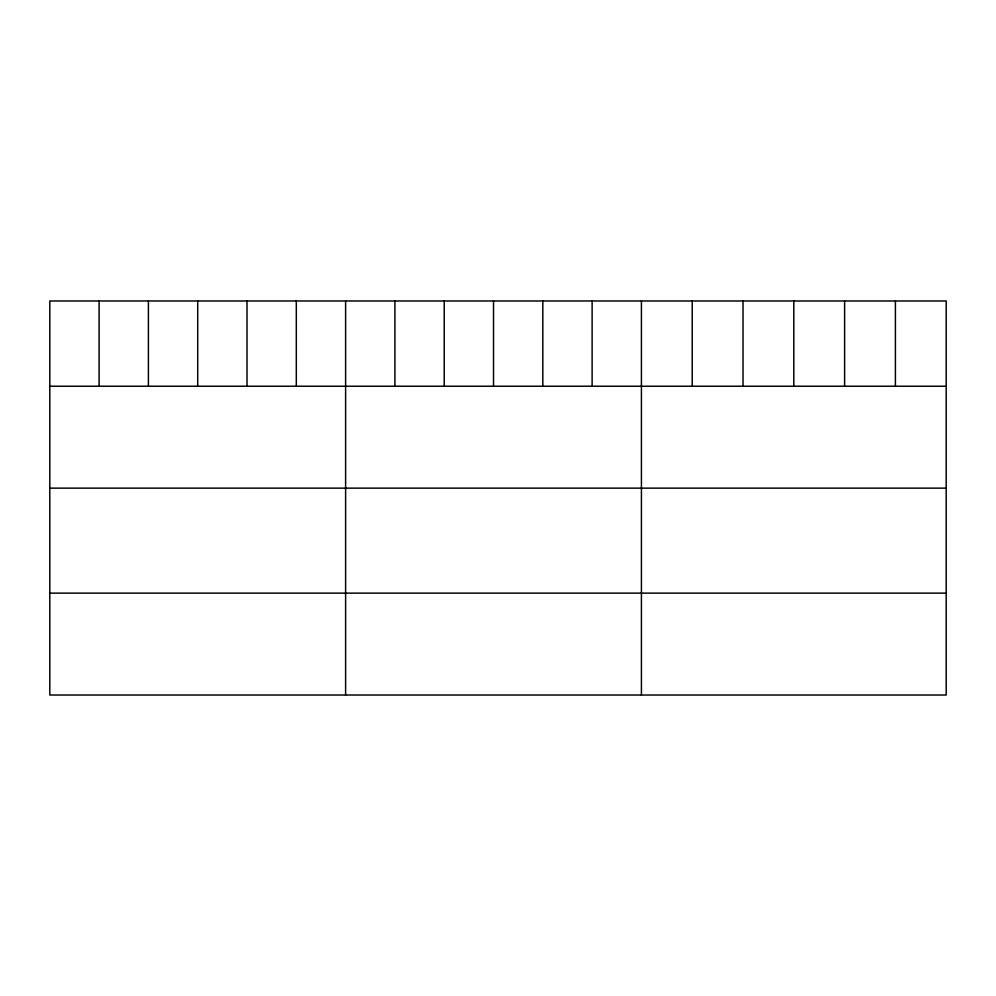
<?xml version="1.0" encoding="UTF-8"?>
<svg xmlns="http://www.w3.org/2000/svg" width="996" height="996" viewBox="0 0 996 996"><rect width="100%" height="100%" fill="white"/><g stroke="black" fill="none" stroke-linecap="round" stroke-linejoin="round"><path stroke-width="1.49" d="M946.2 386.236L946.2 695.021L49.8 695.021L49.8 300.979L946.2 300.979L946.2 386.236L49.8 386.236M49.8 488.14L946.2 488.14M49.8 593.13L946.2 593.13M895.404 300.979L895.404 386.236M844.608 300.979L844.608 386.236M793.812 300.979L793.812 386.236M743.016 300.979L743.016 386.236M692.22 300.979L692.22 386.236M641.424 300.979L641.424 695.021M592.122 300.979L592.122 386.236M542.82 300.979L542.82 386.236M493.518 300.979L493.518 386.236M444.216 300.979L444.216 386.236M394.914 300.979L394.914 386.236M345.612 300.979L345.612 695.021M296.31 300.979L296.31 386.236M247.008 300.979L247.008 386.236M197.706 300.979L197.706 386.236M148.404 300.979L148.404 386.236M99.102 300.979L99.102 386.236"/></g></svg>
